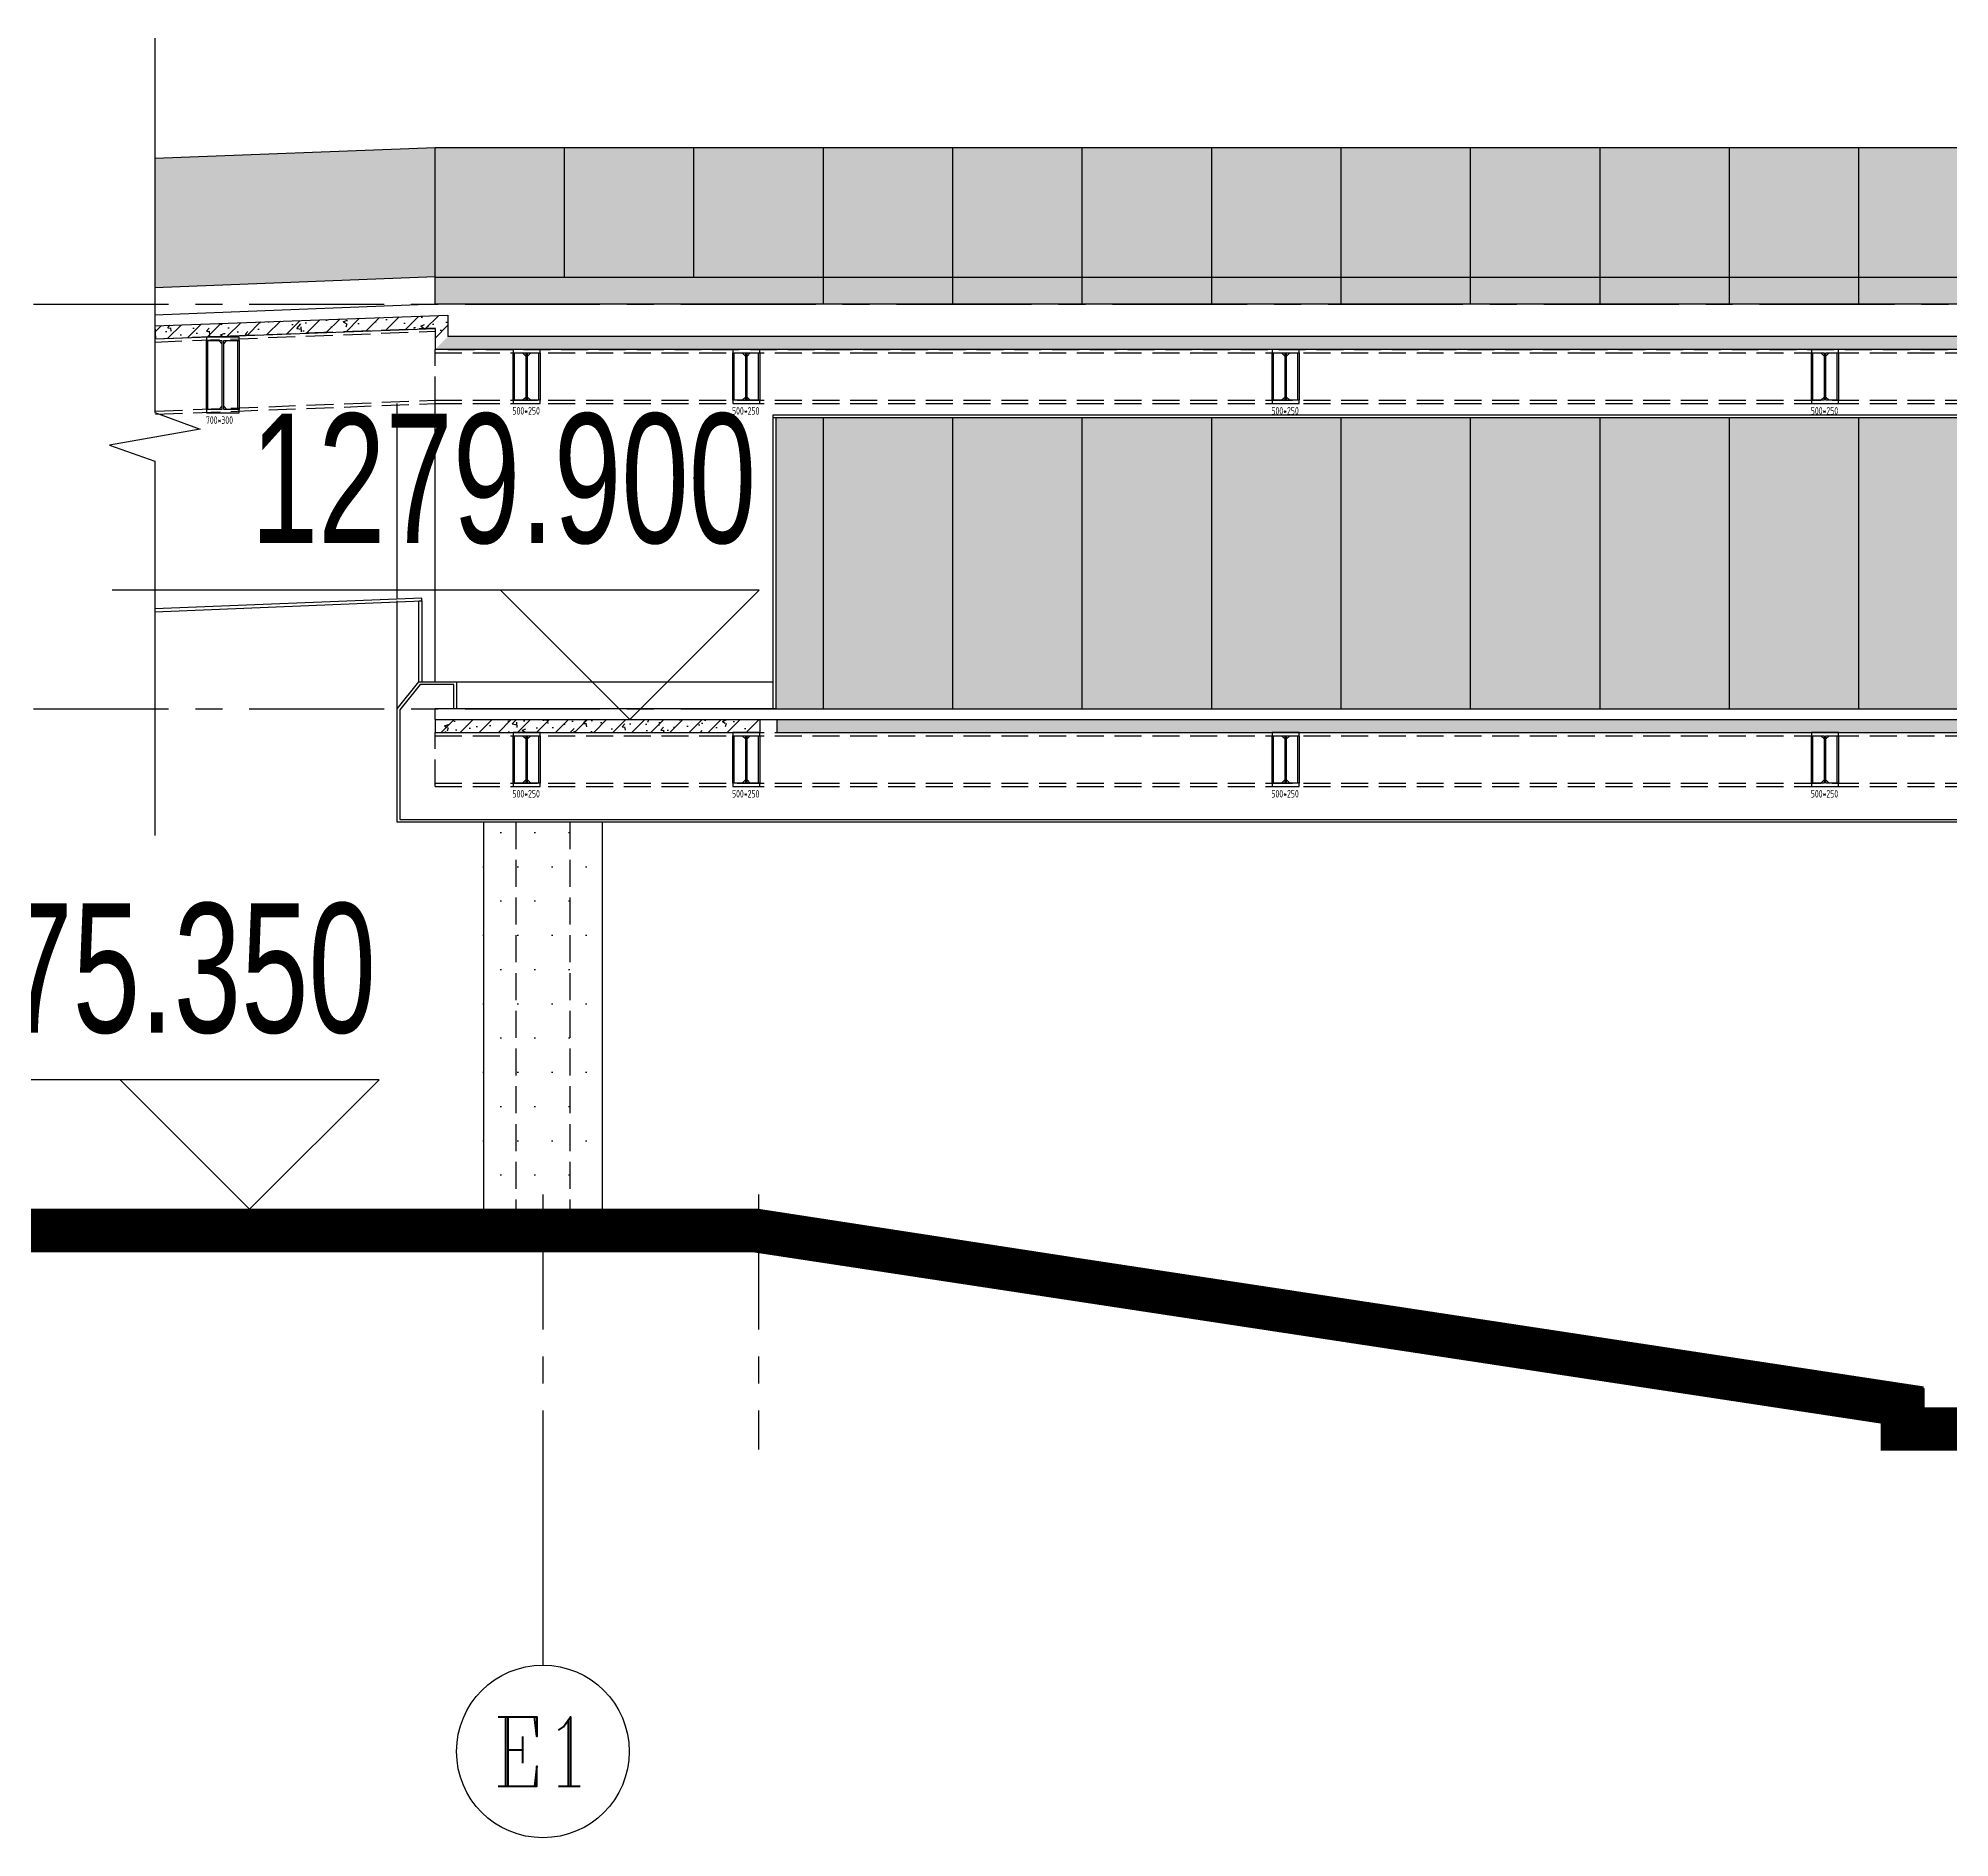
# Model space of a CAD drawing. Extents: x 38275477 to 38557164, y 2905373 to 3096199.
# Drawn here: x 38310968 to 38328687, y 3003388 to 3020070 of the extents above; entities that cross this region are included whole.
import ezdxf
from ezdxf.enums import TextEntityAlignment as Align

# ---------------------------------------------------------------- set-up
doc = ezdxf.new("R2010")
doc.units = 0
doc.header["$LTSCALE"] = 1000
for name, pattern in [('__DASH', [0.35, 0.25, -0.1]), ('CENTER', [2, 1.25, -0.25, 0.25, -0.25]), ('DASH', [0.35, 0.25, -0.1])]:
    doc.linetypes.add(name, pattern=pattern)
for name, color, linetype in [('#填充层', 8, 'Continuous'), ('#幕墙分格线-立面', 7, 'Continuous'), ('#文字', 2, 'Continuous'), ('#标注', 1, 'Continuous'), ('#结构边线+内凹外凸边线', 5, 'Continuous'), ('#非幕墙范围构件', 8, 'DASH'), ('A-BEAM-SECT-S', 10, 'Continuous'), ('A-DIMS-SYMB', 1, 'Continuous'), ('A-GRID', 1, 'CENTER'), ('A-HATH', 9, 'Continuous'), ('AXIS_TEXT', 4, 'Continuous'), ('C-AXIS-DIMS', 1, 'Continuous'), ('WZ', 7, 'Continuous')]:
    doc.layers.add(name, color=color, linetype=linetype)
doc.layers.add('定位边线-不打印', color=251, linetype='Continuous', plot=False)
doc.styles.add('#文字', font='jrs.shx', dxfattribs={"width": 0.7, "bigfont": 'hztxt.shx'})
doc.styles.add('_TCH_AXIS', font='COMPLEX', dxfattribs={"bigfont": 'GBCBIG'})
doc.styles.add('COMPLEX', font='COMPLEX')
doc.styles.add('XD2008', font='xd-hzs.shx', dxfattribs={"width": 0.7, "bigfont": 'xd-hztxt.shx'})
doc.styles.add('楷体', font='', dxfattribs={"width": 0.75})
doc.styles.get('楷体').set_extended_font_data('KaiTi_GB2312')
pattern_1 = [(45, (0, 0), (-88.38834765, 88.38834765), []), (50, (0, 0), (358.6300913, -31.3760675), [37.5, -412.5]), (355, (0, 0), (-69.3756668, 376.096067), [30, -330]), (100.4514, (29.9, -2.6), (289.254691, 344.719771), [31.870095, -350.571056]), (46.1842, (0, 100), (533.6205243, -82.759507), [56.25, -618.75]), (96.6356, (44.47, 93.1), (467.331353, 487.0589355), [47.805144, -525.8565]), (351.1842, (0, 100), (467.3309726, 487.0593005), [45, -495]), (21, (50, 75), (298.453526, -201.3094453), [37.5, -412.5]), (326, (50, 75), (121.657666, 362.5750225), [30, -330]), (71.4514, (74.87, 58.22), (420.1113143, 161.2652484), [31.870095, -350.571056]), (37.5, (0, 0), (6.07992766, 166.4469269), [0, -326, 0, -335, 0, -331.25]), (7.5, (0, 0), (131.5347687, 197.2058559), [0, -191, 0, -318.5, 0, -126.25]), (327.5, (-111.5, 0), (266.9112181, -11.27743587), [0, -125, 0, -390, 0, -517.5]), (317.5, (-161.5, 0), (291.5930847, 50.0524912), [0, -162.5, 0, -259, 0, -367.5])]

# ---------------------------------------------------------------- blocks, each defined once
blk = doc.blocks.new('700-300')
at = {"layer": 'A-BEAM-SECT-S'}
for p, q in [((-50, -170), (-50, 470)), ((250, 470), (250, -170))]:
    blk.add_line(p, q, dxfattribs=at)
blk.add_lwpolyline([(108, 470), (250, 470), (250, 500), (-50, 500), (-50, 470), (92, 470), (92, -170), (-50, -170), (-50, -200), (250, -200), (250, -170), (108, -170)], close=True, dxfattribs=at)
for points in [[(-38, -170), (-38, 470)], [(62, 470), (92, 440)], [(138, 470), (108, 440)], [(238, -170), (238, 470)], [(62, -170), (92, -140)], [(138, -170), (108, -140)]]:
    blk.add_lwpolyline(points, dxfattribs=at)
at = {"layer": '定位边线-不打印', "style": 'XD2008', "width": 0.7}
blk.add_text('700*300', height=70, dxfattribs=at).set_placement((-57, -303))
blk = doc.blocks.new('500-250')
at = {"layer": 'A-BEAM-SECT-S'}
for p, q in [((-25, 30), (-25, 470)), ((225, 470), (225, 30))]:
    blk.add_line(p, q, dxfattribs=at)
blk.add_lwpolyline([(108, 470), (225, 470), (225, 500), (-25, 500), (-25, 470), (92, 470), (92, 30), (-25, 30), (-25, 0), (225, 0), (225, 30), (108, 30)], close=True, dxfattribs=at)
for points in [[(-13, 30), (-13, 470)], [(62, 470), (92, 440)], [(138, 470), (108, 440)], [(213, 30), (213, 470)], [(62, 30), (92, 60)], [(138, 30), (108, 60)]]:
    blk.add_lwpolyline(points, dxfattribs=at)
at = {"layer": '定位边线-不打印', "style": 'XD2008', "width": 0.7}
blk.add_text('500*250', height=70, dxfattribs=at).set_placement((-32, -103))
blk = doc.blocks.new('_AXISO')
blk.add_circle((0, 0), 0.5)
at = {"layer": 'AXIS_TEXT', "style": 'COMPLEX', "width": 1.041667}
blk.add_attdef('A', text='', height=0.56, dxfattribs=at).set_placement((-0.25, -0.28), (0.25, -0.28), align=Align.FIT)
blk = doc.blocks.new('LEVEL')
blk.add_line((9, 0), (0, 0))
blk.add_lwpolyline([(7.5, 3), (4.5, 0), (1.5, 3), (16.5, 3)])
at = {"layer": 'WZ', "style": '楷体', "width": 0.75}
blk.add_attdef('LEVEL', text='', height=3.5, dxfattribs=at).set_placement((9.331, 5.593), align=Align.MIDDLE_CENTER)
blk.add_attdef('FLOOR', text='', height=3.5, dxfattribs=at).set_placement((17.5, 3), align=Align.MIDDLE_LEFT)

msp = doc.modelspace()

# ---------------------------------------------------------------- hatches: boundary and pattern name
at = {"layer": '#填充层', "ltscale": 5}
h = msp.add_hatch(dxfattribs=at)
h.set_pattern_fill('玻璃A', color=256, scale=100)
h.set_pattern_definition([(45, (0, 0), (-565.685425, 565.685425), [400, -400]), (45, (0, 141.4), (-565.685425, 565.685425), [200, -600]), (45, (141.4, 0), (-565.685425, 565.685425), [200, -600])])
h.paths.add_polyline_path([(38312049.3, 3018953.8), (38314645.5, 3019053.8), (38364609.2, 3019053.8), (38367475.9, 3018953.8), (38367475.9, 3017753.8), (38364609.2, 3017853.8), (38314645.5, 3017857.1), (38312049.3, 3017757.1)])
h = msp.add_hatch(dxfattribs=at)
h.set_pattern_fill('SWAMP', color=256, scale=200)
h.set_pattern_definition([(0, (0, 0), (254, 439.94), [63.5, -444.5]), (90, (31.75, 0), (-254, 439.94), [31.75, -848.132]), (90, (39.7, 0), (-254, 439.94), [25.4, -854.482]), (90, (23.8, 0), (-254, 439.94), [25.4, -854.482]), (60, (47.62, 0), (-253.999216, 439.9404526), [20.32, -487.68]), (120, (15.88, 0), (-507.999216, 0.0004526), [20.32, -487.68])])
h.paths.add_polyline_path([(38314645.5, 3017853.8), (38364609.2, 3017853.8), (38364609.2, 3017603.8), (38314645.5, 3017603.8)])
h.paths.add_polyline_path([(38317241.8, 3017853.8), (38314645.5, 3017603.8)], flags=16)
h = msp.add_hatch(dxfattribs=at)
h.set_pattern_fill('CROSS', color=256, scale=200)
h.set_pattern_definition([(0, (0, 0), (317.5, 317.5), [158.75, -476.25]), (90, (79.38, -79.38), (-317.5, 317.5), [158.75, -476.25])])
h.paths.add_polyline_path([(38361449.2, 3016553.8), (38317805.5, 3016553.8), (38317805.5, 3013853.8), (38361449.2, 3013853.8)])
h = msp.add_hatch(dxfattribs=at)
h.set_pattern_fill('DOTS', color=256, scale=200)
h.set_pattern_definition([(0, (38315095.54, 3009214.63), (158.75, 317.5), [0, -317.5])])
h.paths.add_polyline_path([(38315095.5, 3012803.8), (38316195.5, 3012803.8), (38316195.5, 3009214.6), (38315095.5, 3009214.6)])
at = {"layer": 'A-HATH'}
h = msp.add_hatch(dxfattribs=at)
h.set_pattern_fill('钢筋混凝土', color=256, scale=50, style=0)
h.set_pattern_definition(pattern_1)
h.paths.add_polyline_path([(38312053.7, 3017283.9), (38314645.5, 3017379.3), (38314765.5, 3017503.8), (38312049.3, 3017403.8)])
h = msp.add_hatch(dxfattribs=at)
h.set_pattern_fill('钢筋混凝土', color=256, scale=50, style=0)
h.set_pattern_definition(pattern_1)
h.paths.add_polyline_path([(38314765.5, 3017503.8), (38314645.5, 3017379.3), (38314645.5, 3017183.8), (38314765.5, 3017303.8)])
h = msp.add_hatch(dxfattribs=at)
h.set_pattern_fill('钢筋混凝土', color=256, scale=50, style=0)
h.set_pattern_definition(pattern_1)
h.paths.add_polyline_path([(38364609.2, 3017183.8), (38364489.2, 3017303.8), (38314765.5, 3017303.8), (38314645.5, 3017183.8)])
h = msp.add_hatch(dxfattribs=at)
h.set_pattern_fill('钢筋混凝土', color=256, scale=50, style=0)
h.set_pattern_definition(pattern_1)
h.paths.add_polyline_path([(38314645.5, 3013633.8), (38317655.5, 3013633.8), (38317655.5, 3013753.8), (38314645.5, 3013753.8)])
h = msp.add_hatch(dxfattribs=at)
h.set_pattern_fill('钢筋混凝土', color=256, scale=50, style=0)
h.set_pattern_definition(pattern_1)
h.paths.add_polyline_path([(38317815.5, 3013633.8), (38364609.2, 3013633.8), (38364609.2, 3013753.8), (38317815.5, 3013753.8)])

# ---------------------------------------------------------------- linework, layer by layer
at = {"layer": '#幕墙分格线-立面'}
for points in [[(38367475.9, 3018953.8), (38364609.2, 3019053.8), (38314645.5, 3019053.8), (38312049.3, 3018953.8)], [(38314645.5, 3017853.8), (38314645.5, 3019053.8)], [(38315845.5, 3017853.8), (38315845.5, 3019053.8)], [(38317045.5, 3017853.8), (38317045.5, 3019053.8)], [(38318245.5, 3017603.8), (38318245.5, 3019053.8)], [(38319445.5, 3017603.8), (38319445.5, 3019053.8)], [(38320645.5, 3017603.8), (38320645.5, 3019053.8)], [(38321845.5, 3017603.8), (38321845.5, 3019053.8)], [(38323045.5, 3017603.8), (38323045.5, 3019053.8)], [(38324245.5, 3017603.8), (38324245.5, 3019053.8)], [(38325445.5, 3017603.8), (38325445.5, 3019053.8)], [(38326645.5, 3017603.8), (38326645.5, 3019053.8)], [(38327845.5, 3017603.8), (38327845.5, 3019053.8)], [(38314645.5, 3017857.1), (38312049.3, 3017757.1)], [(38364609.2, 3017603.8), (38314645.5, 3017603.8), (38314645.5, 3017853.8), (38364609.2, 3017853.8)], [(38317455.5, 3017853.8), (38361999.2, 3017853.8)], [(38314645.5, 3017603.8), (38312049.3, 3017503.8)], [(38364609.2, 3017603.8), (38314645.5, 3017603.8)], [(38314295.5, 3014878.8), (38314295.5, 3016683.8)], [(38314645.5, 3014103.8), (38314645.5, 3016683.8)], [(38317780.5, 3016578.8), (38361474.2, 3016578.8)], [(38317780.5, 3016553.8), (38317780.5, 3016578.8)], [(38317780.5, 3016553.8), (38361474.2, 3016553.8)], [(38317780.5, 3013853.8), (38317780.5, 3016553.8)], [(38317805.5, 3016553.8), (38317805.5, 3013853.8)], [(38318245.5, 3013853.8), (38318245.5, 3016553.8)], [(38319445.5, 3013853.8), (38319445.5, 3016553.8)], [(38320645.5, 3013853.8), (38320645.5, 3016553.8)], [(38321845.5, 3013853.8), (38321845.5, 3016553.8)], [(38323045.5, 3013853.8), (38323045.5, 3016553.8)], [(38324245.5, 3013853.8), (38324245.5, 3016553.8)], [(38325445.5, 3013853.8), (38325445.5, 3016553.8)], [(38326645.5, 3013853.8), (38326645.5, 3016553.8)], [(38327845.5, 3013853.8), (38327845.5, 3016553.8)], [(38312049.3, 3014753.8), (38314522.6, 3014853.8), (38314522.6, 3014878.8), (38312049.3, 3014778.8)], [(38314295.5, 3013853.8), (38314295.5, 3014853.8)], [(38314495.5, 3014103.8), (38314495.5, 3014853.8), (38314522.6, 3014853.8), (38314522.6, 3014103.8)], [(38364409.2, 3013853.8), (38364409.2, 3014103.8), (38364759.2, 3014103.8), (38364959.2, 3013853.8), (38364959.2, 3012803.8), (38314295.5, 3012803.8), (38314295.5, 3013853.8), (38314495.5, 3014103.8), (38314845.5, 3014103.8), (38314845.5, 3013853.8), (38314820.5, 3013853.8), (38314820.5, 3014078.8), (38314507.6, 3014078.8), (38314320.5, 3013845), (38314320.5, 3012828.8), (38364934.2, 3012828.8), (38364934.2, 3013845), (38364747.2, 3014078.8), (38364434.2, 3014078.8), (38364434.2, 3013853.8)], [(38314845.5, 3014103.8), (38317780.5, 3014103.8)], [(38317805.5, 3013853.8), (38314645.5, 3013853.8)], [(38314645.5, 3013753.8), (38314645.5, 3013853.8)], [(38317805.5, 3013853.8), (38364609.2, 3013853.8)], [(38315095.5, 3012803.8), (38315095.5, 3009214.6)], [(38316195.5, 3012803.8), (38316195.5, 3009214.6)]]:
    msp.add_lwpolyline(points, dxfattribs=at)
at = {"layer": '#结构边线+内凹外凸边线'}
for p, q in [((38312049.3, 3017403.8), (38314765.5, 3017503.8)), ((38314765.5, 3017503.8), (38314765.5, 3017303.8)), ((38312049.3, 3017403.8), (38312053.7, 3017283.9)), ((38312053.7, 3017283.9), (38314645.5, 3017379.3)), ((38314645.5, 3017379.3), (38314645.5, 3017183.8)), ((38364489.2, 3017303.8), (38314765.5, 3017303.8)), ((38364609.2, 3017183.8), (38314645.5, 3017183.8)), ((38314645.5, 3013753.8), (38317655.5, 3013753.8)), ((38314645.5, 3013753.8), (38314645.5, 3013633.8)), ((38317655.5, 3013753.8), (38317655.5, 3013633.8)), ((38317815.5, 3013753.8), (38364609.2, 3013753.8)), ((38317815.5, 3013753.8), (38317815.5, 3013633.8)), ((38314645.5, 3013633.8), (38317655.5, 3013633.8)), ((38317815.5, 3013633.8), (38364609.2, 3013633.8))]:
    msp.add_line(p, q, dxfattribs=at)
at = {"layer": '#非幕墙范围构件'}
for points in [[(38312049.3, 3017283.8), (38314645.5, 3017383.8)], [(38312049.3, 3017253.8), (38314645.5, 3017353.8)], [(38314645.5, 3017153.8), (38314645.5, 3017183.8)], [(38314645.5, 3017153.8), (38364609.2, 3017153.8)], [(38314645.5, 3016683.8), (38314645.5, 3017153.8)], [(38314765.5, 3017183.8), (38364609.2, 3017183.8)], [(38312054.4, 3016613.8), (38314645.5, 3016713.8)], [(38312054.4, 3016583.8), (38314645.5, 3016683.8)], [(38314645.5, 3016713.8), (38364609.2, 3016713.8)], [(38314645.5, 3016683.8), (38364609.2, 3016683.8)], [(38314645.5, 3013633.8), (38364609.2, 3013633.8)], [(38314645.5, 3013133.8), (38314645.5, 3013633.8)], [(38314645.5, 3013603.8), (38364609.2, 3013603.8)], [(38314645.5, 3013163.8), (38364609.2, 3013163.8)], [(38314645.5, 3013133.8), (38364609.2, 3013133.8)]]:
    msp.add_lwpolyline(points, dxfattribs=at)
at = {"layer": '#非幕墙范围构件', "linetype": '__DASH'}
for points in [[(38315395.5, 3012803.8), (38315395.5, 3009214.6)], [(38315895.5, 3012803.8), (38315895.5, 3009214.6)]]:
    msp.add_lwpolyline(points, dxfattribs=at)
at = {"color": 8, "const_width": 400}
msp.add_lwpolyline([(38307721.7, 3009013.8), (38317619.6, 3009013.8), (38328245.5, 3007399.7), (38328245.5, 3007174.8), (38349595.5, 3007174.8), (38349595.5, 3007453.8), (38376606.9, 3007452.9)], dxfattribs=at)
at = {"color": 8}
msp.add_lwpolyline([(38307721.7, 3009213.8), (38317645.5, 3009213.8), (38328445.5, 3007553.8), (38328445.5, 3007374.8), (38349395.5, 3007374.8), (38349395.5, 3007653.8), (38376606.9, 3007652.9)], dxfattribs=at)
at = {"layer": 'A-DIMS-SYMB'}
msp.add_lwpolyline([(38312049.3, 3020070), (38312049.3, 3016598.9), (38312469.3, 3016446), (38311629.3, 3016297.9), (38312049.3, 3016148.9), (38312049.3, 3012677.9)], dxfattribs=at)
at = {"layer": 'A-GRID'}
for p, q in [((38306924.3, 3017603.8), (38372255.9, 3017603.8)), ((38306924.3, 3013853.8), (38372255.9, 3013853.8)), ((38315645.5, 3009349.6), (38315645.5, 3006987.6)), ((38317645.5, 3009349.6), (38317645.5, 3006987.6))]:
    msp.add_line(p, q, dxfattribs=at)
at = {"layer": 'C-AXIS-DIMS'}
msp.add_line((38315645.5, 3006987.6), (38315645.5, 3004987.6), dxfattribs=at)

# ---------------------------------------------------------------- block references
at = {"layer": '#标注'}
ref = msp.add_blockref('LEVEL', (38318251.8, 3013753.8), dxfattribs=dict(at, xscale=-400, yscale=400, zscale=400))
ref.add_attrib('LEVEL', '1279.900', dxfattribs={"layer": '#文字', "height": 1200, "style": '#文字', "width": 0.7}).set_placement((38312937.3, 3015990.8), align=Align.MIDDLE_LEFT)
ref = msp.add_blockref('LEVEL', (38314727.1, 3009214.6), dxfattribs=dict(at, xscale=-400, yscale=400, zscale=400))
ref.add_attrib('LEVEL', '1275.350', dxfattribs={"layer": '#文字', "height": 1200, "style": '#文字', "width": 0.7}).set_placement((38309412.6, 3011451.7), align=Align.MIDDLE_LEFT)
at = {"layer": 'A-BEAM-SECT-S'}
for name, p in [('700-300', (38312578.7, 3016797.8)), ('500-250', (38315395.5, 3016683.8)), ('500-250', (38317430.5, 3016683.8)), ('500-250', (38322430.5, 3016683.8)), ('500-250', (38327430.5, 3016683.8)), ('500-250', (38315395.5, 3013133.8)), ('500-250', (38315395.5, 3013133.8)), ('500-250', (38317430.5, 3013133.8)), ('500-250', (38317430.5, 3013133.8)), ('500-250', (38322430.5, 3013133.8)), ('500-250', (38327430.5, 3013133.8))]:
    msp.add_blockref(name, p, dxfattribs=at)
at = {"layer": 'C-AXIS-DIMS'}
ref = msp.add_blockref('_AXISO', (38315645.5, 3004187.6), dxfattribs=dict(at, xscale=1600, yscale=1600, zscale=1600))
ref.add_attrib('A', 'E1', dxfattribs={"layer": 'AXIS_TEXT', "height": 642.28, "style": '_TCH_AXIS'}).set_placement((38315186.8, 3003866.5), (38316104.3, 3003866.5), align=Align.FIT)

doc.saveas('drawing.dxf')
